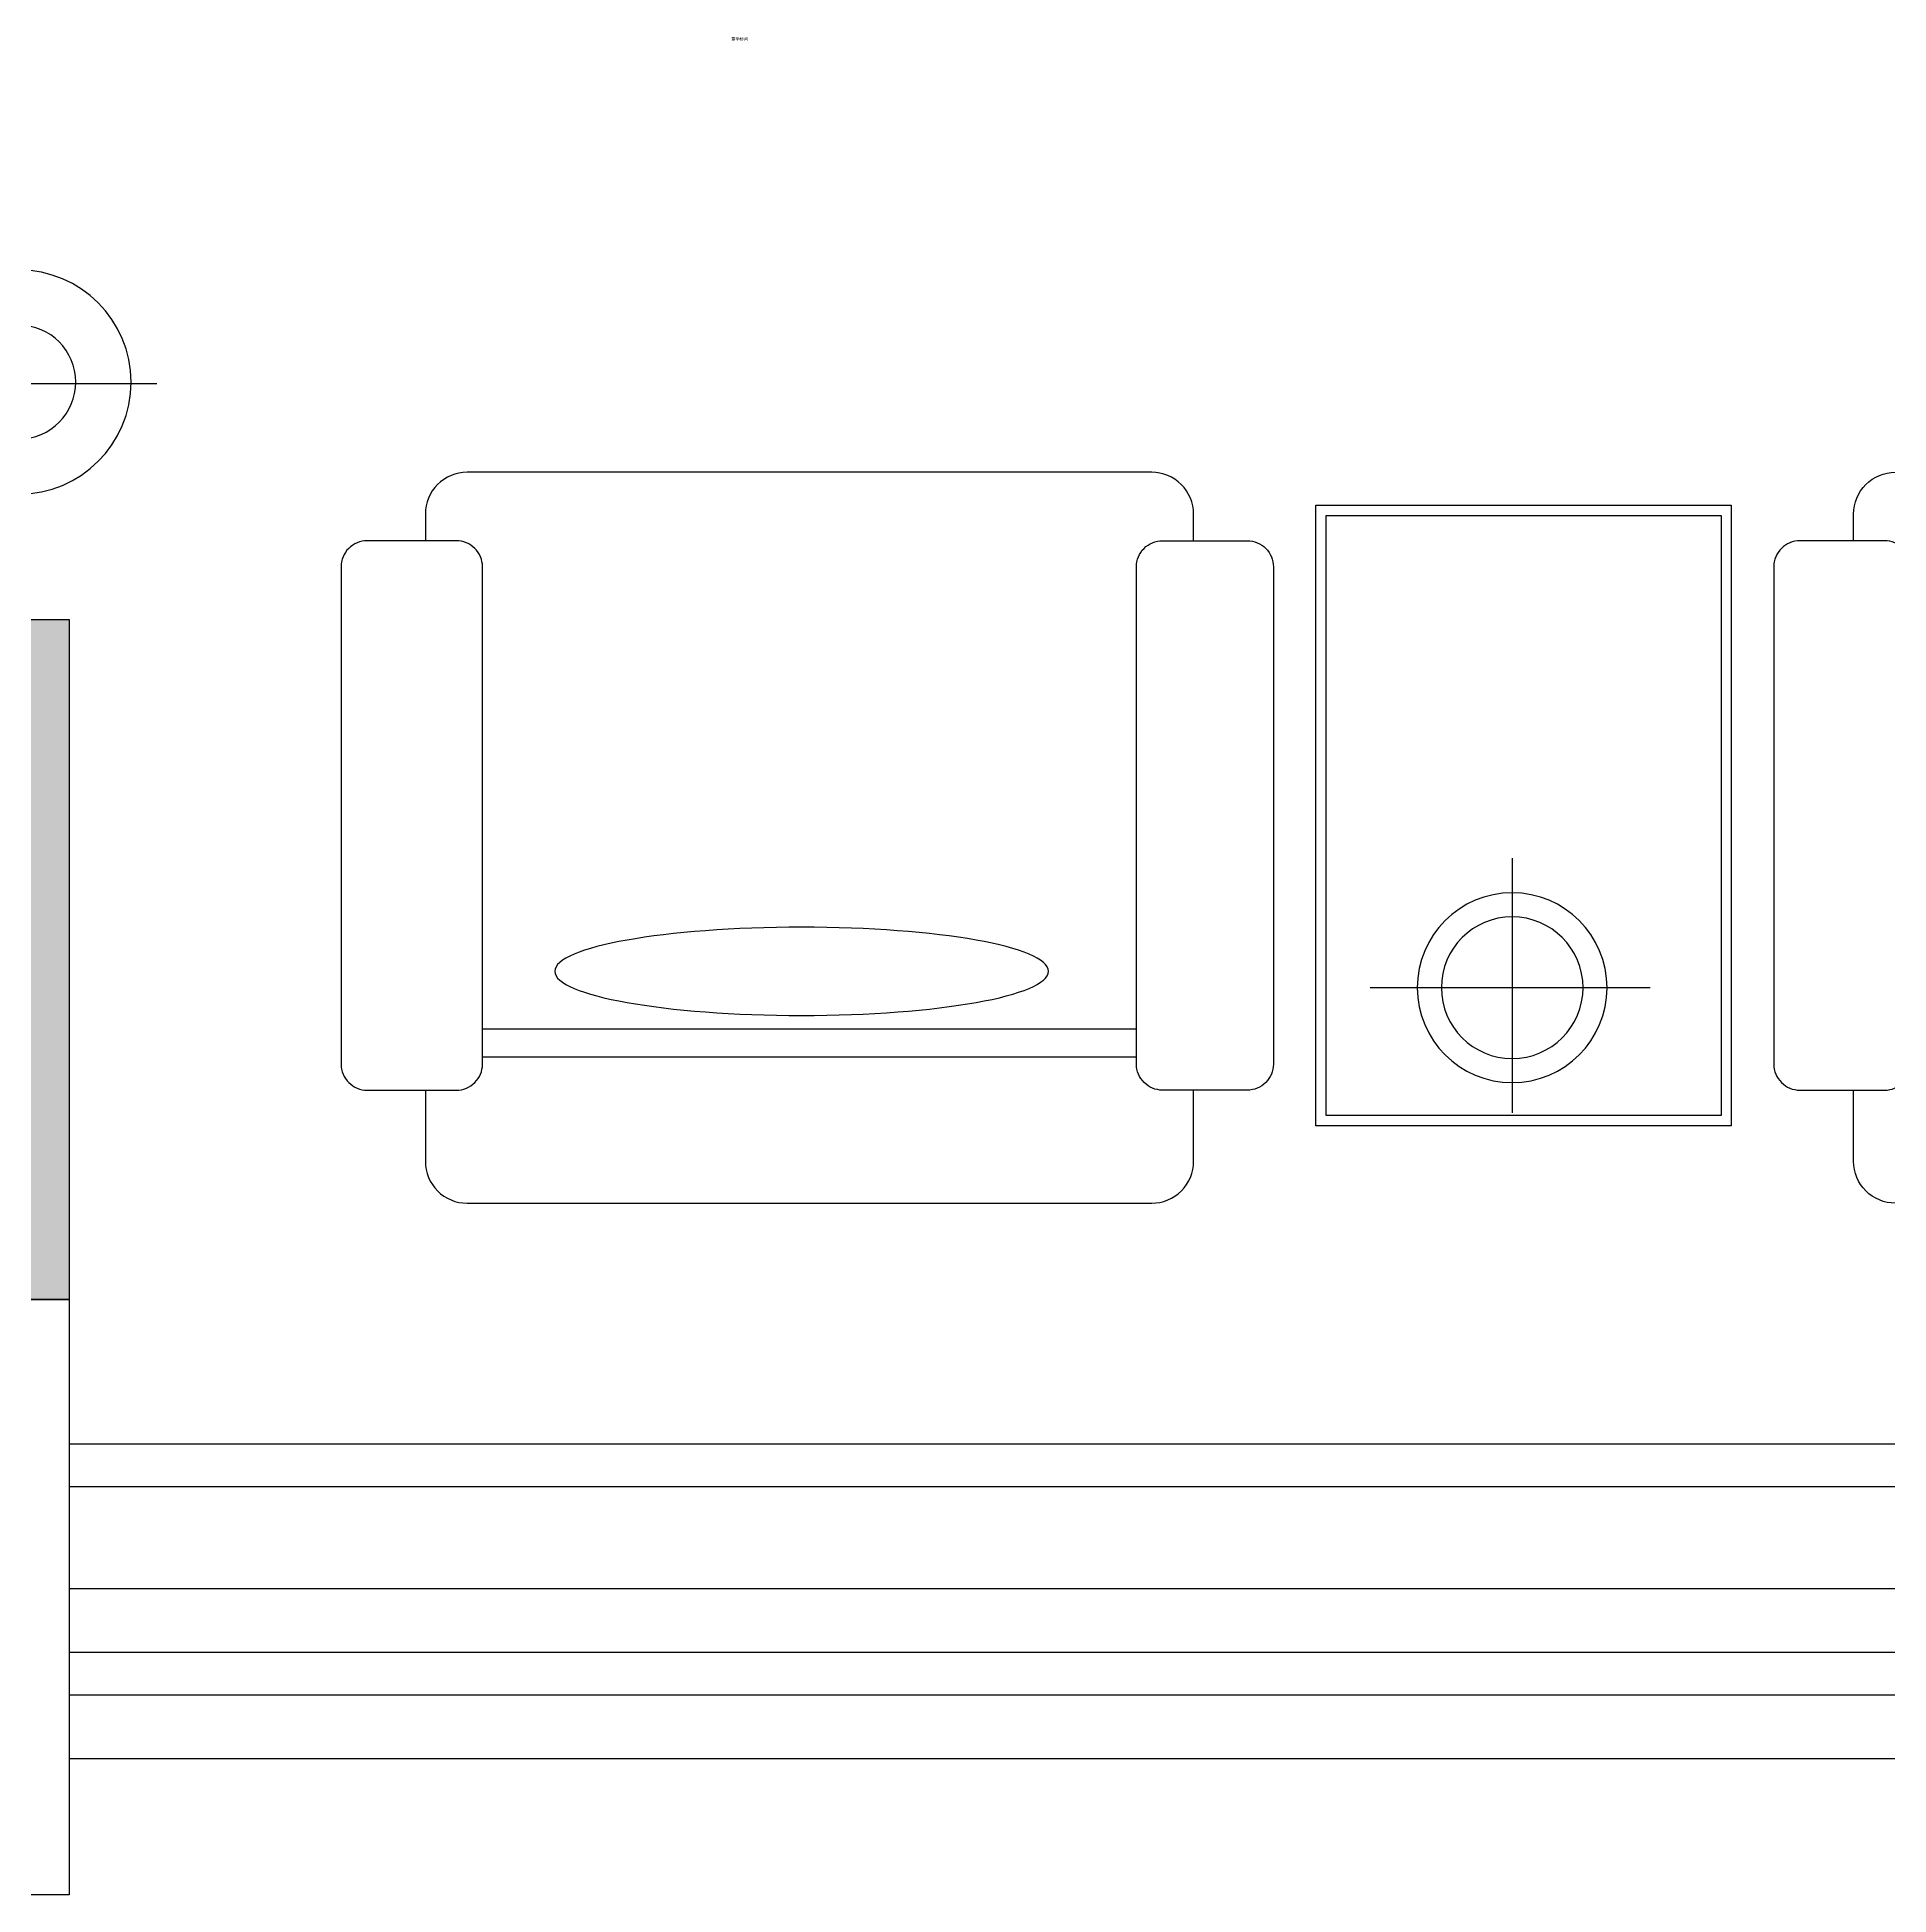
# Model space of a CAD drawing. Header units: centimetres. Extents: x 8510 to 16419, y -974 to 2536.
# Drawn here: x 13026.8 to 13244.6, y -257.9 to -39.4 of the extents above; entities that cross this region are included whole.
import ezdxf

# ---------------------------------------------------------------- set-up
doc = ezdxf.new("R2010")
doc.units = ezdxf.units.CM
for name, color, linetype in [('3', 5, 'Continuous'), ('4', 4, 'Continuous'), ('5', 5, 'Continuous'), ('AXIS', 3, 'Continuous'), ('DEBAN', 8, 'Continuous'), ('L5', 5, 'Continuous'), ('窗线', 2, 'Continuous'), ('轴线', 1, 'Continuous')]:
    doc.layers.add(name, color=color, linetype=linetype)
doc.styles.add('文3.5', font='', dxfattribs={"height": 3.5})
doc.styles.get('文3.5').set_extended_font_data('PMingLiU')

# ---------------------------------------------------------------- blocks, each defined once
blk = doc.blocks.new('31')
at = {"layer": 'L5', "linetype": 'Continuous', "ltscale": 0.83333}
for p, q in [((-304216.1, -130523), (-304216.1, -130523)), ((-303642.4, -130664.4), (-303642.4, -131433.5))]:
    blk.add_line(p, q, dxfattribs=at)
for points in [[(-304186, -130503.3), (-303601.1, -130503.3, -0.414214), (-303570.5, -130534), (-303570.5, -130633.7, -0.414214), (-303601.1, -130664.4), (-304186, -130664.4, -0.414214), (-304216.7, -130633.7), (-304216.7, -130534, -0.414214)], [(-304186, -131599.8), (-303601.1, -131599.8, 0.414214), (-303570.5, -131569.1), (-303570.5, -131464.2, 0.414214), (-303601.1, -131433.5), (-304186, -131433.5, 0.414214), (-304216.7, -131464.2), (-304216.7, -131569.1, 0.414214)]]:
    blk.add_lwpolyline(points, format="xyb", close=True, dxfattribs=at)
for points in [[(-304216.7, -130597.2), (-304248.1, -130597.2, 0.414214), (-304297.2, -130646.3), (-304297.2, -131326.9)], [(-303570.5, -131500.7), (-303486.7, -131500.7, 0.414214), (-303437.6, -131451.7), (-303437.6, -130646.3, 0.414214), (-303486.7, -130597.2), (-303570.5, -130597.2)], [(-304297.2, -130771), (-304297.2, -131451.7, 0.414214), (-304248.1, -131500.7), (-304216.7, -131500.7)]]:
    blk.add_lwpolyline(points, format="xyb", dxfattribs=at)
blk.add_lwpolyline([(-303609.6, -131433.5), (-303609.6, -130664.4)], dxfattribs=at)
blk.add_ellipse((-303710.3, -131058.2), major_axis=(0, 290.3), ratio=0.178635, start_param=3.141593, end_param=9.424778, dxfattribs=at)
blk = doc.blocks.new('A$C5DE43965')
at = {"layer": '3', "lineweight": -2}
for p, q in [((488.5, 729.8), (0, 729.8)), ((0, 729.8), (0, 0)), ((488.5, 0), (488.5, 729.8)), ((12, 717.8), (12, 12)), ((476.5, 717.8), (12, 717.8)), ((230.9, 415.2), (230.9, 714.6)), ((476.5, 12), (476.5, 717.8)), ((393.1, 567.4), (63.7, 567.4)), ((12, 12), (476.5, 12)), ((0, 0), (488.5, 0))]:
    blk.add_line(p, q, dxfattribs=at)
for radius in [111.6, 83.3]:
    blk.add_circle((230.9, 567.4), radius, dxfattribs=at)
blk = doc.blocks.new('14')
at = {"layer": '5'}
for p, q in [((-328465.5, -97349.5), (-328465.5, -97035.9)), ((-328612.8, -97198.2), (-328311.3, -97198.2))]:
    blk.add_line(p, q, dxfattribs=at)
for radius in [131.8, 66.8]:
    blk.add_circle((-328463.8, -97198.2), radius, dxfattribs=at)

msp = doc.modelspace()

# ---------------------------------------------------------------- linework, layer by layer
at = {"layer": '窗线', "color": 7}
for p, q in [((13660.58, -204.87), (13030.58, -204.87)), ((13665.58, -209.87), (13030.58, -209.87)), ((13760.58, -221.87), (13030.58, -221.87)), ((13760.58, -229.37), (13030.58, -229.37)), ((13760.58, -234.37), (13030.58, -234.37)), ((13760.58, -241.87), (13030.58, -241.87))]:
    msp.add_line(p, q, dxfattribs=at)
at = {"layer": '轴线', "color": 7}
for points in [[(12950.58, -107.87), (13030.58, -107.87), (13030.58, -187.87), (12950.58, -187.87)], [(13030.58, -257.87), (12860.58, -257.87), (12860.58, -187.87), (13030.58, -187.87)]]:
    msp.add_lwpolyline(points, close=True, dxfattribs=at)
msp.add_solid([(12950.58, -107.87), (13030.58, -107.87), (12950.58, -187.87), (13030.58, -187.87)], dxfattribs=at)

# ---------------------------------------------------------------- block references
at = {"layer": '4', "color": 7, "linetype": 'Continuous', "yscale": 0.1, "zscale": 0.1}
for p, xscale, rotation in [((26223.22, -30519.98), 0.1, 270.0013141510748), ((180.02, -30519.98), -0.1, 89.99868584892516)]:
    msp.add_blockref('31', p, dxfattribs=dict(at, xscale=xscale, rotation=rotation))
at = {"layer": '5', "color": 7, "linetype": 'Continuous', "xscale": -0.1, "yscale": 0.1, "zscale": 0.1, "rotation": 270}
msp.add_blockref('14', (22744.48, 32766.43), dxfattribs=at)
at = {"layer": 'DEBAN', "color": 7, "xscale": -0.1, "yscale": 0.1, "zscale": 0.1, "rotation": 180}
msp.add_blockref('A$C5DE43965', (13177.19, -94.44), dxfattribs=at)

# ---------------------------------------------------------------- texts
at = {"layer": 'AXIS', "color": 7, "style": '文3.5'}
msp.add_text('豪华标间', height=0.35, dxfattribs=at).set_placement((13108.43, -39.78))

doc.saveas('drawing.dxf')
